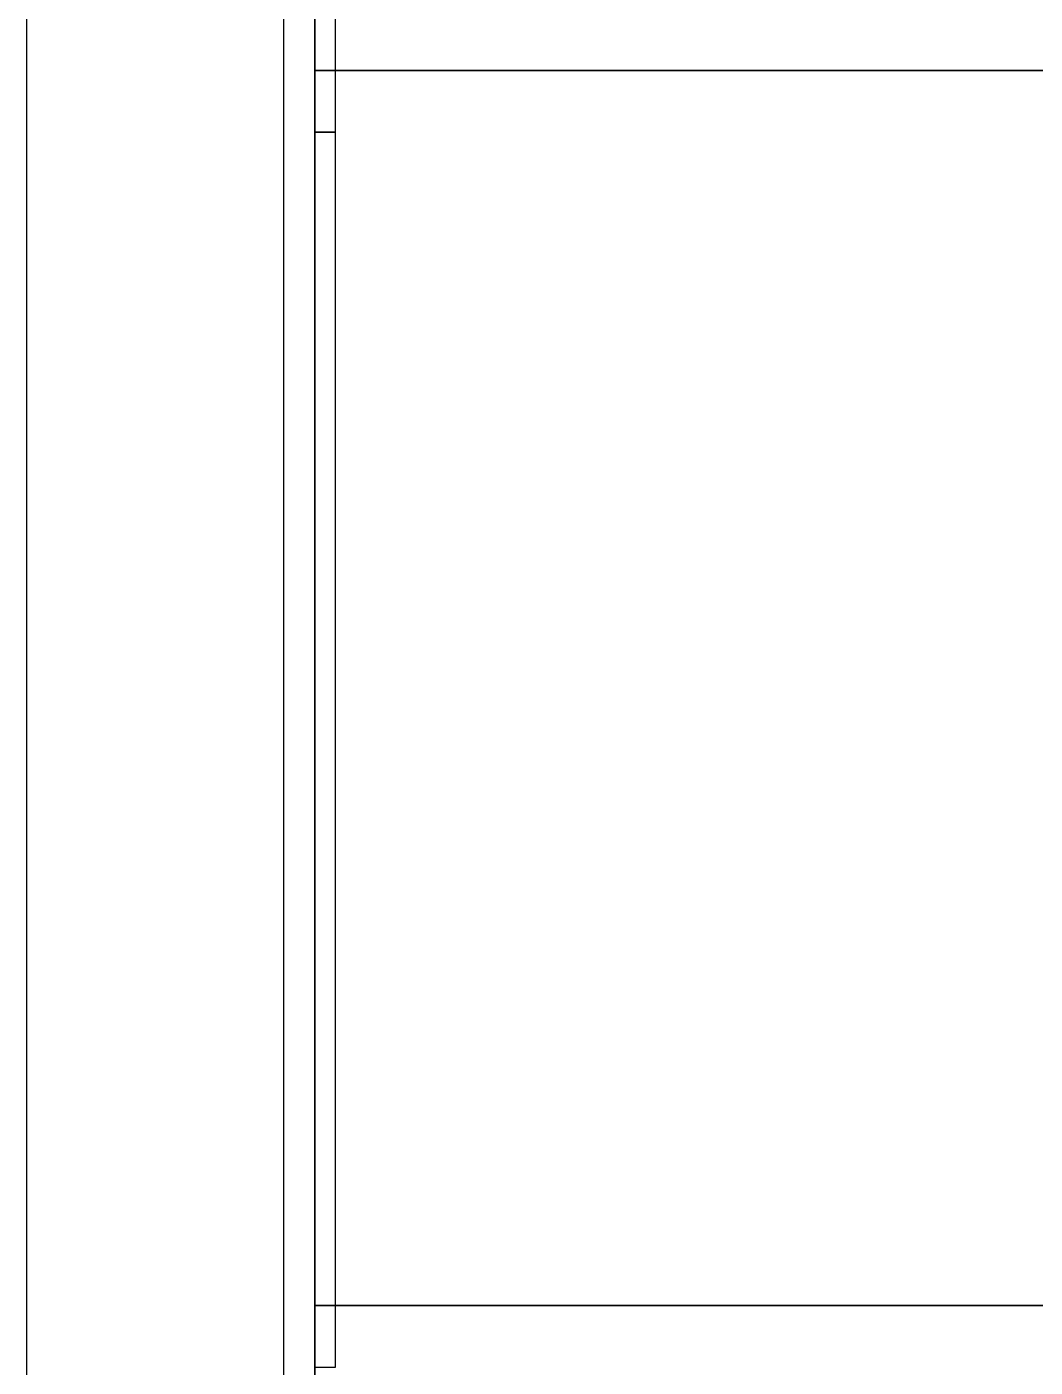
# Model space of a CAD drawing. Header units: metres. Extents: x 198 to 412, y -54 to 17.
# Drawn here: x 255.237 to 255.727, y -8.146 to -7.495 of the extents above; entities that cross this region are included whole.
import ezdxf

# ---------------------------------------------------------------- set-up
doc = ezdxf.new("R2010")
doc.units = ezdxf.units.M
doc.header["$LTSCALE"] = 10
for name, color, linetype in [('A-MUROS', 6, 'Continuous'), ('TM-REVEST', 252, 'Continuous'), ('TM-REVOQUE', 2, 'Continuous')]:
    doc.layers.add(name, color=color, linetype=linetype)

msp = doc.modelspace()

# ---------------------------------------------------------------- linework, layer by layer
at = {"layer": 'A-MUROS'}
msp.add_line((255.23713, -8.48626), (255.23713, -5.08626), dxfattribs=at)
msp.add_lwpolyline([(255.23713, -8.48626), (255.23713, -5.08626), (255.36184, -5.08626), (255.36184, -8.48626), (255.24184, -8.48626)], close=True, dxfattribs=at)
at = {"layer": 'TM-REVEST'}
for points in [[(255.37714, -7.51626), (255.37714, -6.91626), (255.77964, -6.91626), (255.77964, -7.51626), (255.37714, -7.51626)], [(255.37714, -8.11626), (255.37714, -7.51626), (255.77964, -7.51626), (255.77964, -8.11626), (255.37714, -8.11626)], [(255.37714, -8.41626), (255.37714, -8.11626), (255.77964, -8.11626), (255.77964, -8.41626), (255.37714, -8.41626)]]:
    msp.add_lwpolyline(points, dxfattribs=at)
for points in [[(255.37714, -7.54626), (255.38714, -7.54626), (255.38714, -6.94626), (255.37714, -6.94626)], [(255.37714, -8.14626), (255.38714, -8.14626), (255.38714, -7.54626), (255.37714, -7.54626)]]:
    msp.add_lwpolyline(points, close=True, dxfattribs=at)
at = {"layer": 'TM-REVOQUE'}
msp.add_lwpolyline([(255.37714, -5.08626), (255.37714, -8.44626)], dxfattribs=at)

doc.saveas('drawing.dxf')
